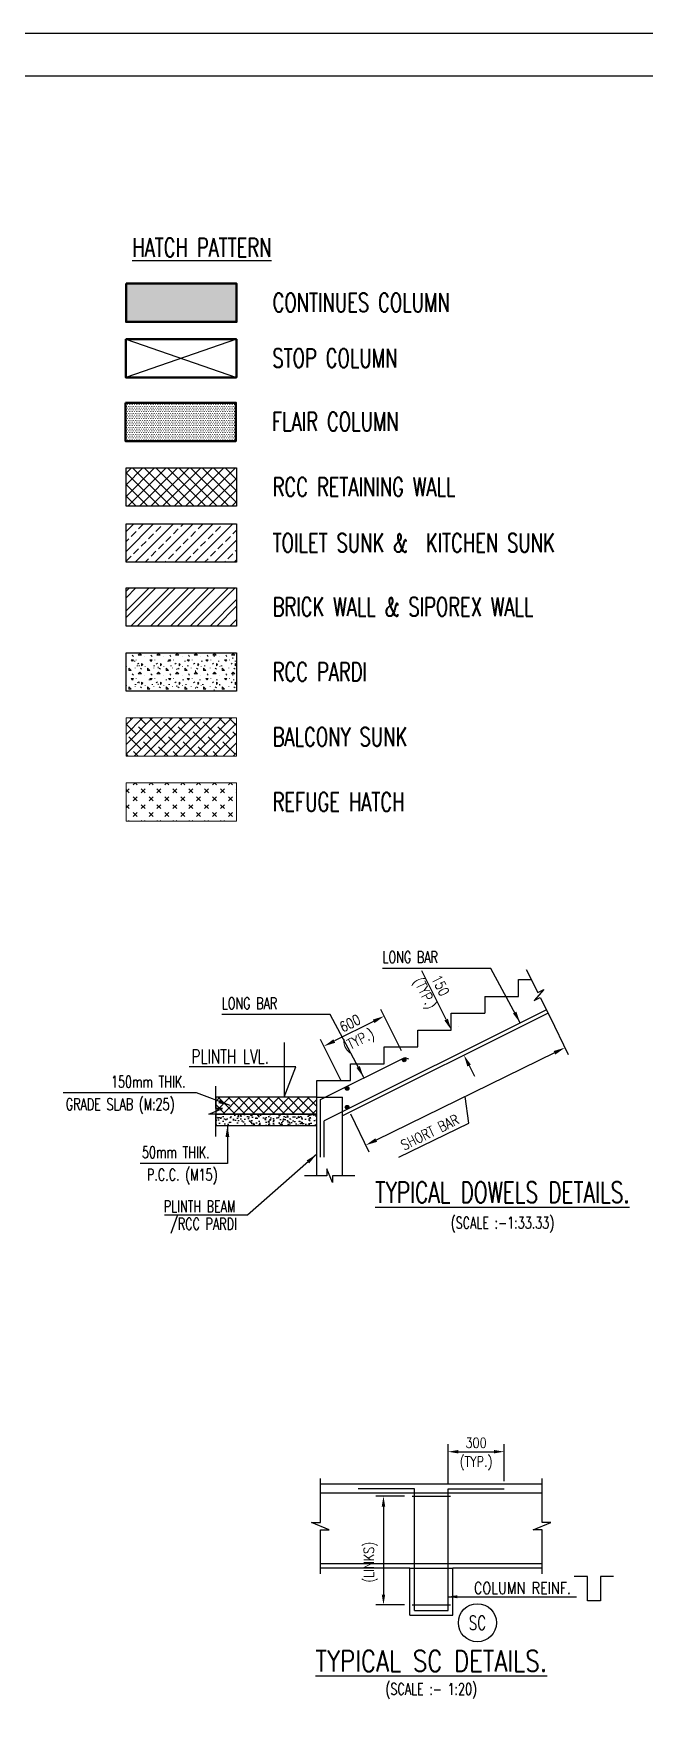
# Model space of a CAD drawing. Extents: x 324505 to 1272425, y -526289 to -156124.
# Drawn here: x 356442 to 372775, y -310644 to -265806 of the extents above; entities that cross this region are included whole.
import ezdxf
from ezdxf.enums import TextEntityAlignment as Align
from ezdxf.lldxf.tags import DXFTag

# ---------------------------------------------------------------- set-up
doc = ezdxf.new("R2010")
doc.units = 0
doc.header["$LTSCALE"] = 500
doc.header["$MEASUREMENT"] = 0
doc.header["$PDMODE"] = 35
doc.header["$PDSIZE"] = -15
doc.layers.get('DEFPOINTS').update_dxf_attribs({"color": 4})
for name, color, linetype in [('S- REFUGE SUNK', 8, 'Continuous'), ('S-BEAM OUTER', 4, 'Continuous'), ('S-BRECK LINE', 8, 'Continuous'), ('S-BRICK WALL', 5, 'Continuous'), ('S-BRICK WALL HATCH', 5, 'Continuous'), ('S-COLUMN', 1, 'Continuous'), ('S-COLUMN CIRCLE', 9, 'Continuous'), ('S-COLUMN NO', 2, 'Continuous'), ('S-CONCRET LINE', 4, 'Continuous'), ('S-DIM-1', 5, 'Continuous'), ('S-FLAIR COLUMN', 2, 'Continuous'), ('S-HATCH', 253, 'Continuous'), ('S-LEVEL SECTION', 3, 'Continuous'), ('S-PCC', 9, 'Continuous'), ('S-RCC PARDI', 4, 'Continuous'), ('S-RCC PARDI HATCH', 8, 'Continuous'), ('S-REINFORCEMENT', 6, 'Continuous'), ('S-RETAINING WALL', 6, 'Continuous'), ('S-RETAINING WALL HATCH', 8, 'Continuous'), ('S-STIRUPS)', 3, 'Continuous'), ('S-SUNK', 9, 'Continuous'), ('S-TEXT', 2, 'Continuous'), ('S-TEXT-1', 4, 'Continuous'), ('S-TITIL', 6, 'Continuous'), ('s_TITILE', 9, 'Continuous')]:
    doc.layers.add(name, color=color, linetype=linetype)
doc.layers.add('TEXT-1', color=4, linetype='Continuous', lineweight=18)
doc.styles.add('ROMANS', font='simplex.shx', dxfattribs={"width": 0.8, "height": 275, "bigfont": 'bigfont.shx'})
tags = doc.linetypes.add('HIDDEN', pattern=[0.375, 0.25, -0.125]).pattern_tags.tags
tags[6:7] = [DXFTag(74, 4), DXFTag(75, 0), DXFTag(340, '0'), DXFTag(46, 1.0), DXFTag(50, 0.0), DXFTag(44, 0.0), DXFTag(45, 0.0)]
tags[4:5] = [DXFTag(74, 4), DXFTag(75, 0), DXFTag(340, '0'), DXFTag(46, 1.0), DXFTag(50, 0.0), DXFTag(44, 0.0), DXFTag(45, 0.0)]
doc.dimstyles.new('dim100', dxfattribs={"dimtxt": 250, "dimasz": 250, "dimexe": 200, "dimexo": 200, "dimgap": 100, "dimtad": 1, "dimdec": 0, "dimzin": 0, "dimdsep": 46, "dimtxsty": 'ROMANS', "dimcen": 0, "dimclrd": 5, "dimclre": 5, "dimclrt": 4, "dimadec": 0, "dimazin": 0, "dimtfac": 1, "dimtdec": 0, "dimtix": 1, "dimtofl": 0, "dimtmove": 2, "dimatfit": 3, "dimfxl": 0, "dimtolj": 1, "dimtzin": 0, "dimlwd": -1, "dimlwe": -1, "dimarcsym": 0})
doc.dimstyles.new('dim20', dxfattribs={"dimtxt": 250, "dimasz": 250, "dimexe": 200, "dimexo": 200, "dimgap": 100, "dimtad": 1, "dimdec": 0, "dimlfac": 0.2, "dimzin": 0, "dimdsep": 46, "dimtxsty": 'ROMANS', "dimcen": 0, "dimclrd": 5, "dimclre": 5, "dimclrt": 4, "dimadec": 0, "dimazin": 0, "dimtfac": 1, "dimtdec": 0, "dimtix": 1, "dimtofl": 0, "dimtmove": 2, "dimatfit": 3, "dimfxl": 0, "dimtolj": 1, "dimtzin": 0, "dimlwd": -1, "dimlwe": -1, "dimarcsym": 0})
doc.dimstyles.new('dim25', dxfattribs={"dimtxt": 250, "dimasz": 250, "dimexe": 200, "dimexo": 200, "dimgap": 100, "dimtad": 1, "dimdec": 0, "dimlfac": 0.25, "dimzin": 0, "dimdsep": 46, "dimtxsty": 'ROMANS', "dimcen": 0, "dimclrd": 5, "dimclre": 5, "dimclrt": 4, "dimadec": 0, "dimazin": 0, "dimtfac": 1, "dimtdec": 0, "dimtix": 1, "dimtofl": 0, "dimtmove": 2, "dimatfit": 3, "dimfxl": 0, "dimtolj": 1, "dimtzin": 0, "dimlwd": -1, "dimlwe": -1, "dimarcsym": 0})
doc.dimstyles.new('dim33.33', dxfattribs={"dimtxt": 250, "dimasz": 250, "dimexe": 200, "dimexo": 200, "dimgap": 100, "dimtad": 1, "dimdec": 0, "dimlfac": 0.333331, "dimzin": 0, "dimdsep": 46, "dimtxsty": 'ROMANS', "dimcen": 0, "dimclrd": 5, "dimclre": 5, "dimclrt": 4, "dimadec": 0, "dimazin": 0, "dimtfac": 1, "dimtdec": 0, "dimtix": 1, "dimtofl": 0, "dimtmove": 2, "dimatfit": 3, "dimfxl": 0, "dimtolj": 1, "dimtzin": 0, "dimlwd": -1, "dimlwe": -1, "dimarcsym": 0})

# ---------------------------------------------------------------- blocks, each defined once
blk = doc.blocks.new('zw$155A')
at = {"layer": 's_TITILE', "color": 7}
blk.add_lwpolyline([(0, 0), (88000, 0), (88000, 58000), (0, 58000)], close=True, dxfattribs=at)
at = {"layer": 's_TITILE', "color": 1}
blk.add_lwpolyline([(1300, 800), (78500, 800), (78500, 57200), (1300, 57200)], close=True, dxfattribs=at)
blk = doc.blocks.new('*D1135')
at = {"layer": 'DEFPOINTS', "color": 0}
for p in [(370153, -291906), (364824, -294515), (365321, -295531)]:
    blk.add_point(p, dxfattribs=at)
at = {"layer": 'S-DIM-1', "color": 5}
for p, q in [((370241, -292086), (370738, -293102)), ((370370, -293059), (365602, -295393)), ((368076, -294940), (367986, -294226)), ((364912, -294695), (365409, -295710)), ((366212, -295853), (368076, -294940))]:
    blk.add_line(p, q, dxfattribs=at)
for points in [[(370392, -293106), (370347, -293013), (370650, -292922)], [(365579, -295346), (365625, -295440), (365321, -295531)]]:
    blk.add_solid(points, dxfattribs=at)
at = {"layer": 'S-DIM-1', "color": 4, "insert": (367039, -295183), "char_height": 275, "attachment_point": 5, "rotation": 26.0822, "style": 'ROMANS'}
blk.add_mtext('\\A1;{SHORT BAR}', dxfattribs=at)
blk = doc.blocks.new('*D1136')
at = {"layer": 'DEFPOINTS', "color": 0}
for p in [(364205, -292884), (366367, -293184), (364757, -293989)]:
    blk.add_point(p, dxfattribs=at)
at = {"layer": 'S-DIM-1', "color": 5}
for p, q in [((365535, -292219), (364484, -292744)), ((366278, -293006), (365725, -291900)), ((364668, -293811), (364115, -292705))]:
    blk.add_line(p, q, dxfattribs=at)
for points in [[(365558, -292266), (365512, -292172), (365814, -292079)], [(364461, -292698), (364507, -292791), (364205, -292884)]]:
    blk.add_solid(points, dxfattribs=at)
at = {"layer": 'S-DIM-1', "color": 4, "char_height": 275, "attachment_point": 5, "rotation": 26.565, "style": 'ROMANS'}
for s, insert in [('\\A1;600', (364903, -292269)), ('(TYP.)', (365148, -292759))]:
    blk.add_mtext(s, dxfattribs=dict(at, insert=insert))
blk = doc.blocks.new('*D1137')
at = {"layer": 'DEFPOINTS', "color": 0}
for p in [(367612, -292450), (367947, -293121), (367947, -293121)]:
    blk.add_point(p, dxfattribs=at)
at = {"layer": 'S-DIM-1', "color": 5}
for p, q in [((367472, -292171), (366821, -290869)), ((367791, -292361), (367791, -292361)), ((368126, -293032), (368126, -293032)), ((368087, -293401), (368227, -293680))]:
    blk.add_line(p, q, dxfattribs=at)
for points in [[(367426, -292194), (367519, -292148), (367612, -292450)], [(368134, -293377), (368040, -293424), (367947, -293121)]]:
    blk.add_solid(points, dxfattribs=at)
at = {"layer": 'S-DIM-1', "color": 4, "insert": (367077, -291380), "char_height": 275, "attachment_point": 5, "rotation": 296.565, "style": 'ROMANS'}
blk.add_mtext('\\A1;{150\\P(TYP.)}', dxfattribs=at)
blk = doc.blocks.new('*D1167')
at = {"layer": 'DEFPOINTS', "color": 0}
for p in [(369024, -303726), (367524, -304788), (369024, -304716)]:
    blk.add_point(p, dxfattribs=at)
at = {"layer": 'S-DIM-1', "color": 5, "linetype": 'Continuous'}
for p, q in [((367524, -304588), (367524, -303526)), ((369024, -304516), (369024, -303526)), ((367799, -303726), (368749, -303726))]:
    blk.add_line(p, q, dxfattribs=at)
at = {"layer": 'S-DIM-1', "color": 5}
for points in [[(367799, -303680), (367799, -303772), (367524, -303726)], [(368749, -303772), (368749, -303680), (369024, -303726)]]:
    blk.add_solid(points, dxfattribs=at)
at = {"layer": 'S-DIM-1', "color": 4, "lineweight": 20, "char_height": 275, "attachment_point": 5, "style": 'ROMANS'}
for s, insert in [('\\A1;{300', (368274, -303488)), ('(TYP.)}', (368274, -304035))]:
    blk.add_mtext(s, dxfattribs=dict(at, insert=insert))
blk = doc.blocks.new('*D1168')
at = {"layer": 'DEFPOINTS', "color": 0}
for p in [(366562, -304916), (365797, -307819), (366562, -307819)]:
    blk.add_point(p, dxfattribs=at)
at = {"layer": 'S-REINFORCEMENT', "color": 5, "linetype": 'Continuous'}
for p, q in [((366362, -304916), (365597, -304916)), ((365797, -305191), (365797, -307544)), ((366362, -307819), (365597, -307819))]:
    blk.add_line(p, q, dxfattribs=at)
at = {"layer": 'S-REINFORCEMENT', "color": 5}
for points in [[(365843, -305191), (365751, -305191), (365797, -304916)], [(365751, -307544), (365843, -307544), (365797, -307819)]]:
    blk.add_solid(points, dxfattribs=at)
at = {"layer": 'S-REINFORCEMENT', "color": 4, "lineweight": 20, "insert": (365452, -306681), "char_height": 275, "attachment_point": 5, "rotation": 90, "style": 'ROMANS'}
blk.add_mtext('\\A1;{\\Fsimplex.shx|c1;(LINKS)}', dxfattribs=at)

msp = doc.modelspace()

# ---------------------------------------------------------------- hatches: boundary and pattern name
at = {"layer": 'S- REFUGE SUNK', "lineweight": 0, "ltscale": 0.3}
h = msp.add_hatch(dxfattribs=at)
h.set_pattern_fill('CROSS', color=256, scale=300)
h.set_pattern_definition([(45, (-48612.62, 196068.67), (-212.13203, 212.13203), [150, -150]), (135, (-48506.57, 196068.67), (-212.13203, -212.13203), [150, -150])])
edge = h.paths.add_edge_path()
edge.add_line((358926.931, -285844.716), (361870.269, -285844.716))
edge.add_line((361870.269, -285844.716), (361870.269, -286868.912))
edge.add_line((361870.269, -286868.912), (358914.621, -286868.912))
edge.add_line((358914.621, -286868.912), (358914.621, -285844.716))
at = {"layer": 'S-BRICK WALL HATCH', "lineweight": 0, "ltscale": 0.3}
h = msp.add_hatch(dxfattribs=at)
h.set_pattern_fill('ANSI32', color=256, scale=1000)
h.set_pattern_definition([(45, (-48506.57, 190090.3), (-265.16504, 265.16504), []), (45, (-48329.8, 190090.3), (-265.16504, 265.16504), [])])
edge = h.paths.add_edge_path()
edge.add_line((358926.931, -280626.216), (361870.269, -280626.216))
edge.add_line((361870.269, -280626.216), (361870.269, -281650.412))
edge.add_line((361870.269, -281650.412), (358914.621, -281650.412))
edge.add_line((358914.621, -281650.412), (358914.621, -280626.216))
at = {"layer": 'S-HATCH', "linetype": 'ByBlock'}
h = msp.add_hatch(dxfattribs=at)
h.set_pattern_fill('ANSI37', color=256, scale=1500, angle=180)
h.set_pattern_definition([(135, (14017799.1, 338546.14), (132.5825215, 132.5825215), []), (45, (14017799.1, 338546.14), (132.5825215, -132.5825215), [])])
h.paths.add_polyline_path([(361311.874, -294250.318), (361311.874, -294700.318), (364011.856, -294700.318), (364011.856, -294250.318)])
at = {"layer": 'S-PCC', "linetype": 'ByBlock'}
h = msp.add_hatch(dxfattribs=at)
h.set_pattern_fill('AR-CONC,_O', color=256, scale=37.5, angle=180)
h.set_pattern_definition([(130, (9962650, -63413.13), (-268.9725685, -23.5320506), [28.125, -309.375]), (185, (9962650, -63413.13), (52.03175, 282.07205), [22.5, -247.5]), (79.5485555, (9962627.59, -63415.1), (-216.9408175, 258.5399966), [23.902572, -262.928292]), (133.8158, (9962650, -63338.13), (-400.215499, -62.06973), [42.1875, -464.0625]), (83.3643645, (9962616.65, -63343.3), (-350.49823, 365.294475), [35.853878, -394.39266]), (188.815836, (9962650, -63338.13), (-350.49823, 365.294475), [33.75, -371.25]), (159, (9962612.5, -63356.88), (-223.8401445, -150.982084), [28.125, -309.375]), (214, (9962612.5, -63356.88), (-91.2432495, 271.931267), [22.5, -247.5]), (108.5485553, (9962593.85, -63369.46), (-315.083391, 120.949182), [23.902571, -262.928292]), (142.5, (9962650, -63413.13), (-4.5599457, 124.8351952), [0, -244.5, 0, -251.25, 0, -248.4375]), (172.5, (9962650, -63413.13), (-98.6510765, 147.904392), [0, -143.25, 0, -238.875, 0, -94.6875]), (212.5, (9962733.63, -63413.13), (-200.1834136, -8.4580769), [0, -93.75, 0, -292.5, 0, -388.125]), (222.5, (9962771.13, -63413.13), (-218.6948135, 37.5393684), [0, -121.875, 0, -194.25, 0, -275.625])])
h.paths.add_polyline_path([(361311.874, -294700.318), (361311.874, -295000.318), (364011.856, -295000.318), (364011.856, -294700.318)])
at = {"layer": 'S-RCC PARDI HATCH', "lineweight": 0, "ltscale": 0.3}
h = msp.add_hatch(dxfattribs=at)
h.set_pattern_fill('DOTS', color=256, scale=750)
h.set_pattern_definition([(0, (-48506.57, 196068.674), (23.4375, 46.875), [0, -46.875])])
h.paths.add_polyline_path([(358897.494, -275677.018), (358897.494, -276701.213), (361853.142, -276701.213), (361853.142, -275677.018)])
h = msp.add_hatch(dxfattribs=at)
h.set_pattern_fill('CONCRE', color=253, scale=500)
h.set_pattern_definition([(0, (-48512.3, 194664.7), (500, 500), [62.5, -437.5]), (90, (-48512.3, 194664.7), (-500, 500), [62.5, -437.5]), (135, (-48449.78, 194664.68), (-500, 3e-14), [88.38835, -618.71845]), (0, (-48449.8, 194945.93), (500, 500), [62.5, -437.5]), (45, (-48418.53, 194914.68), (3e-14, 500), [44.19415, -662.9126]), (135, (-48418.53, 194914.68), (-500, 3e-14), [44.19415, -662.9126]), (0, (-48262.3, 195070.93), (500, 500), [88.38835, -411.61165]), (45, (-48262.28, 195070.93), (3e-14, 500), [62.5, -644.6068]), (135, (-48173.9, 195070.93), (-500, 3e-14), [62.5, -644.6068]), (90, (-48168.53, 194789.7), (-500, 500), [62.5, -437.5]), (45, (-48168.53, 194789.68), (3e-14, 500), [44.19415, -662.9126]), (135, (-48137.28, 194820.93), (-500, 3e-14), [44.19415, -662.9126]), (0, (-48449.8, 194789.7), (500, 500), [31.25, -418.75]), (0, (-48074.8, 194914.7), (500, 500), [31.25, -418.75]), (90, (-48231.03, 194977.2), (-500, 500), [31.25, -418.75]), (135, (-48168.53, 194695.93), (-500, 3e-14), [44.19415, -662.9126]), (135, (-48387.28, 195039.68), (-500, 3e-14), [44.19415, -662.9126]), (45, (-48277.9, 194828.74), (3e-14, 500), [44.19415, -662.9126]), (90, (-48340.4, 194727.2), (-500, 500), [7.8125, -492.1875]), (90, (-48316.97, 194938.1), (-500, 500), [7.8125, -492.1875]), (90, (-48082.6, 195024.05), (-500, 500), [7.8125, -492.1875]), (90, (-48074.8, 194758.43), (-500, 500), [7.8125, -492.1875])])
edge = h.paths.add_edge_path()
edge.add_line((358926.931, -282365.716), (361870.269, -282365.716))
edge.add_line((361870.269, -282365.716), (361870.269, -283389.912))
edge.add_line((361870.269, -283389.912), (358914.621, -283389.912))
edge.add_line((358914.621, -283389.912), (358914.621, -282365.716))
h = msp.add_hatch(dxfattribs=at)
h.set_pattern_fill('ANSI38', color=256, scale=1500)
h.set_pattern_definition([(45, (-48506.57, 196068.67), (-132.58252, 132.58252), []), (135, (-48506.57, 196068.67), (-397.747564, 132.58252), [468.75, -281.25])])
edge = h.paths.add_edge_path()
edge.add_line((358926.931, -284105.216), (361870.269, -284105.216))
edge.add_line((361870.269, -284105.216), (361870.269, -285129.412))
edge.add_line((361870.269, -285129.412), (358914.621, -285129.412))
edge.add_line((358914.621, -285129.412), (358914.621, -284105.216))
at = {"layer": 'S-RETAINING WALL HATCH', "lineweight": 0, "ltscale": 0.3}
h = msp.add_hatch(color=256, dxfattribs=at)
h.dxf.hatch_style = 1
edge = h.paths.add_edge_path()
edge.add_line((358916.431, -272492.989), (361870.269, -272492.989))
edge.add_line((361870.269, -272492.989), (361870.269, -273517.185))
edge.add_line((361870.269, -273517.185), (358914.621, -273517.185))
edge.add_line((358914.621, -273517.185), (358914.621, -272492.989))
h = msp.add_hatch(dxfattribs=at)
h.set_pattern_fill('ANSI37', color=256, scale=1750)
h.set_pattern_definition([(45, (-48506.57, 196068.67), (-154.67961, 154.67961), []), (135, (-48506.57, 196068.67), (-154.67961, -154.67961), [])])
edge = h.paths.add_edge_path()
edge.add_line((358907.431, -277422.624), (361870.269, -277422.624))
edge.add_line((361870.269, -277422.624), (361870.269, -278446.82))
edge.add_line((361870.269, -278446.82), (358914.621, -278446.82))
edge.add_line((358914.621, -278446.82), (358914.621, -277422.624))
at = {"layer": 'S-SUNK', "lineweight": 0, "ltscale": 0.3}
h = msp.add_hatch(dxfattribs=at)
h.set_pattern_fill('ANSI33', color=256, scale=1500)
h.set_pattern_definition([(45, (-48506.57, 190090.3), (-265.16504, 265.16504), []), (45, (-48241.4, 190090.3), (-265.16504, 265.16504), [187.5, -93.75])])
edge = h.paths.add_edge_path()
edge.add_line((358926.931, -278917.216), (361870.269, -278917.216))
edge.add_line((361870.269, -278917.216), (361870.269, -279941.412))
edge.add_line((361870.269, -279941.412), (358914.621, -279941.412))
edge.add_line((358914.621, -279941.412), (358914.621, -278917.216))

# ---------------------------------------------------------------- linework, layer by layer
at = {"layer": 'S- REFUGE SUNK', "lineweight": 0, "ltscale": 0.3, "elevation": 0}
msp.add_lwpolyline([(358914.621, -285844.716), (361870.269, -285844.716), (361870.269, -286868.912), (358914.621, -286868.912)], close=True, dxfattribs=at)
at = {"layer": 'S-BEAM OUTER'}
for p, q in [((370036.216, -304593.759, 207.176), (364112.344, -304593.759, 207.176)), ((366499.28, -306843.759, 207.176), (364112.344, -306843.759, 207.176)), ((370036.216, -306843.759, 207.176), (367649.28, -306843.759, 207.176))]:
    msp.add_line(p, q, dxfattribs=at)
at = {"layer": 'S-BEAM OUTER', "color": 8, "linetype": 'HIDDEN', "ltscale": 1000}
msp.add_line((366499.28, -306843.759, 207.176), (367649.28, -306843.759, 207.176), dxfattribs=at)
at = {"layer": 'S-BRECK LINE'}
for points, elevation in [([(369614.304, -290828.825), (369923.533, -291447.282), (370087.361, -291365.368), (369826.975, -291663.737), (369990.803, -291581.823), (370300.031, -292200.28)], -1.253), ([(364112.344, -306993.759), (364112.344, -305816.232), (364349.726, -305816.232), (363874.961, -305621.287), (364112.344, -305621.287), (364112.344, -304443.759)], 207.176), ([(370036.216, -306993.759), (370036.216, -305816.232), (369798.834, -305816.232), (370273.598, -305621.287), (370036.216, -305621.287), (370036.216, -304443.759)], 207.176)]:
    msp.add_lwpolyline(points, dxfattribs=dict(at, elevation=elevation))
for points in [[(361311.874, -295300.318), (361311.874, -294700.528), (361128.709, -294700.528), (361495.04, -294550.108), (361311.874, -294550.108), (361311.874, -293950.318)], [(365031.856, -296347.465), (364432.067, -296347.465), (364432.067, -296530.63), (364281.646, -296164.299), (364281.646, -296347.465), (363681.856, -296347.465)]]:
    msp.add_lwpolyline(points, dxfattribs=at)
at = {"layer": 'S-BRICK WALL', "elevation": 0}
msp.add_lwpolyline([(358914.621, -280626.216), (361870.269, -280626.216), (361870.269, -281650.412), (358914.621, -281650.412)], close=True, dxfattribs=at)
at = {"layer": 'S-COLUMN', "ltscale": 2500}
for p, q in [((366499.28, -308093.759, 207.176), (366499.28, -306843.759, 207.176)), ((367649.28, -308093.759, 207.176), (367649.28, -306843.759, 207.176)), ((366499.28, -308093.759, 207.176), (367649.28, -308093.759, 207.176))]:
    msp.add_line(p, q, dxfattribs=at)
at = {"layer": 'S-COLUMN', "lineweight": 50, "elevation": 0}
for points in [[(358914.621, -272492.989), (361870.269, -272492.989), (361870.269, -273517.185), (358914.621, -273517.185)], [(358908.912, -273978.296), (361864.56, -273978.296), (361864.56, -275002.491), (358908.912, -275002.491)]]:
    msp.add_lwpolyline(points, close=True, dxfattribs=at)
at = {"layer": 'S-COLUMN CIRCLE'}
msp.add_circle((368308.686, -308298.672, 207.176), 509.407, dxfattribs=at)
at = {"layer": 'S-CONCRET LINE', "color": 8}
for p, q in [((358908.912, -273978.296, 0), (361864.56, -275002.491, 0)), ((361864.56, -273978.296, 0), (358908.912, -275002.491, 0))]:
    msp.add_line(p, q, dxfattribs=at)
at = {"layer": 'S-CONCRET LINE'}
for p, q in [((369411.857, -291550.323), (369411.857, -291100.323)), ((369411.857, -291100.323), (369750.053, -291100.323)), ((368511.857, -291550.323), (368511.857, -292000.318)), ((368511.857, -291550.323), (369411.857, -291550.323)), ((370197.824, -291995.865), (364701.857, -294743.848)), ((367611.857, -292000.318), (368511.857, -292000.318)), ((366711.857, -292450.318), (367611.857, -292450.318)), ((365811.857, -292900.318), (366711.857, -292900.318)), ((364911.857, -293350.318), (365811.857, -293350.318)), ((364011.857, -293800.318), (364911.857, -293800.318))]:
    msp.add_line(p, q, dxfattribs=at)
at = {"layer": 'S-CONCRET LINE', "ltscale": 750}
for p, q in [((367611.857, -292450.318), (367611.857, -292000.318)), ((366711.857, -292900.318), (366711.857, -292450.318)), ((365811.857, -293350.318), (365811.857, -292900.318)), ((364911.857, -293800.318), (364911.857, -293350.318)), ((364011.856, -296347.465), (364011.857, -293800.318)), ((364701.857, -296347.465), (364701.857, -294743.848))]:
    msp.add_line(p, q, dxfattribs=at)
at = {"layer": 'S-CONCRET LINE', "color": 8, "linetype": 'HIDDEN', "ltscale": 1000}
for p in [(364011.856, -294250.318), (364701.857, -294743.848)]:
    msp.add_line(p, (364701.856, -294250.318), dxfattribs=at)
at = {"layer": 'S-FLAIR COLUMN', "color": 2, "lineweight": 50, "elevation": 0}
msp.add_lwpolyline([(358897.494, -275677.018), (361853.142, -275677.018), (361853.142, -276701.213), (358897.494, -276701.213)], close=True, dxfattribs=at)
at = {"layer": 'S-LEVEL SECTION', "elevation": -1.253}
msp.add_lwpolyline([(363139.754, -292787.319), (363139.754, -294250.318), (363452.254, -293437.818), (360602.748, -293437.818)], dxfattribs=at)
at = {"layer": 'S-PCC'}
for points in [[(364011.856, -294700.318), (364011.856, -294250.318), (361311.874, -294250.318), (361311.874, -294700.318)], [(364011.856, -295000.318), (364011.856, -294700.318), (361311.874, -294700.318), (361311.874, -295000.318)]]:
    msp.add_lwpolyline(points, close=True, dxfattribs=at)
at = {"layer": 'S-RCC PARDI', "elevation": 0}
msp.add_lwpolyline([(358914.621, -282365.716), (361870.269, -282365.716), (361870.269, -283389.912), (358914.621, -283389.912)], close=True, dxfattribs=at)
at = {"layer": 'S-RCC PARDI HATCH', "lineweight": 0, "ltscale": 0.3, "elevation": 0}
msp.add_lwpolyline([(358914.621, -284105.216), (361870.269, -284105.216), (361870.269, -285129.412), (358914.621, -285129.412)], close=True, dxfattribs=at)
at = {"layer": 'S-REINFORCEMENT', "color": 5}
for p, q in [((370153.099, -291906.415), (364211.857, -294877.036)), ((364111.857, -294312.121), (366367.124, -293184.488)), ((366367.106, -293184.482), (366467.729, -293218.023)), ((364111.856, -295850.318), (364111.857, -294312.121)), ((364211.856, -295850.318), (364211.857, -294877.036))]:
    msp.add_line(p, q, dxfattribs=at)
at = {"layer": 'S-REINFORCEMENT', "ltscale": 2500}
for p, q in [((364112.344, -304828.759, 207.176), (370036.216, -304828.759, 207.176)), ((364112.344, -306718.759, 207.176), (370036.216, -306718.759, 207.176)), ((366624.28, -307968.759, 207.176), (367524.28, -307968.759, 207.176))]:
    msp.add_line(p, q, dxfattribs=at)
at = {"layer": 'S-REINFORCEMENT', "color": 5, "const_width": 50, "elevation": -1.253}
msp.add_lwpolyline([(366374.072, -293249.4, -1), (366324.072, -293249.4, -1)], format="xyb", close=True, dxfattribs=at)
at = {"layer": 'S-REINFORCEMENT', "color": 5, "const_width": 50}
for points in [[(364849.225, -294011.839, -1), (364799.225, -294011.839, -1)], [(364849.225, -294514.946, -1), (364799.225, -294514.946, -1)]]:
    msp.add_lwpolyline(points, format="xyb", close=True, dxfattribs=at)
at = {"layer": 'S-REINFORCEMENT', "ltscale": 2500, "elevation": 207.176}
for points in [[(366624.28, -307968.759), (366624.28, -304716.259), (365124.28, -304716.259)], [(367524.28, -307968.759), (367524.28, -304716.259), (369024.28, -304716.259)]]:
    msp.add_lwpolyline(points, dxfattribs=at)
at = {"layer": 'S-REINFORCEMENT', "ltscale": 0.9}
for points in [[(371481.448, -307714.839), (371248.649, -307714.839), (371248.649, -307061.293), (370892.59, -307061.293)], [(371951.143, -307061.293), (371597.847, -307061.293), (371597.847, -307714.839), (371365.048, -307714.839)]]:
    msp.add_lwpolyline(points, dxfattribs=at)
at = {"layer": 'S-REINFORCEMENT', "color": 5}
for centre in [(366349.072, -293249.4), (364824.225, -294011.839), (364824.225, -294514.946)]:
    msp.add_circle(centre, 50, dxfattribs=at)
at = {"layer": 'S-RETAINING WALL', "elevation": 0}
msp.add_lwpolyline([(358914.621, -277422.624), (361870.269, -277422.624), (361870.269, -278446.82), (358914.621, -278446.82)], close=True, dxfattribs=at)
at = {"layer": 'S-STIRUPS)', "color": 2, "ltscale": 2500}
for p, q in [((366561.78, -304916.259, 207.176), (367586.78, -304916.259, 207.176)), ((366561.78, -307818.759, 207.176), (367586.78, -307818.759, 207.176))]:
    msp.add_line(p, q, dxfattribs=at)
at = {"layer": 'S-SUNK', "elevation": 0}
msp.add_lwpolyline([(358914.621, -278917.216), (361870.269, -278917.216), (361870.269, -279941.412), (358914.621, -279941.412)], close=True, dxfattribs=at)

# ---------------------------------------------------------------- block references
at = {"xscale": 1.428571428571429, "yscale": 1.428571428571429, "zscale": 1.428571428571429}
msp.add_blockref('zw$155A', (324505.224, -348663.35), dxfattribs=at)

# ---------------------------------------------------------------- texts
at = {"layer": 'S-COLUMN NO', "style": 'ROMANS', "width": 0.7}
msp.add_text('SC', height=375, dxfattribs=at).set_placement((368308.686, -308298.672, 207.176), align=Align.MIDDLE)
at = {"layer": 'S-LEVEL SECTION', "style": 'ROMANS', "width": 0.7}
msp.add_text('PLINTH LVL.', height=375, dxfattribs=at).set_placement((360664.754, -293156.568, -1.253), align=Align.MIDDLE_LEFT)
at = {"layer": 'S-TEXT', "style": 'ROMANS', "width": 0.7}
for s, p in [('CONTINUES COLUMN', (362833.431, -273249.2, 0)), ('STOP COLUMN', (362827.722, -274734.506, 0)), ('FLAIR COLUMN', (362816.304, -276433.228, 0)), ('RCC RETAINING WALL', (362833.431, -278178.835, 0)), ('TOILET SUNK &  KITCHEN SUNK', (362833.431, -279673.427, 0)), ('BRICK WALL & SIPOREX WALL', (362833.431, -281382.427, 0)), ('RCC PARDI', (362833.431, -283121.927, 0)), ('BALCONY SUNK', (362833.431, -284861.427, 0)), ('REFUGE HATCH', (362833.431, -286600.927, 0))]:
    msp.add_text(s, height=500, dxfattribs=at).set_placement(p)
for s, p in [('(SCALE :-1:33.33)', (368978.715, -297604.658, -33.42)), ('(SCALE :- 1:20)', (367074.28, -310070.492, 207.176))]:
    msp.add_text(s, height=312.5, dxfattribs=at).set_placement(p, align=Align.MIDDLE_CENTER)
at = {"layer": 'S-TEXT-1', "style": 'ROMANS', "width": 0.7}
for s, p in [('LONG BAR', (365772.25, -290501.942, -52755.217)), ('LONG BAR', (361476.592, -291737.692, -52777.568)), ('150mm THIK.', (358511.661, -293833.668, -52798.665)), ('GRADE SLAB (M:25)', (357303.328, -294433.668, -52798.665)), ('50mm THIK.', (359339.803, -295719.521, -52776.314)), ('P.C.C. (M15)', (359475.22, -296319.521, -52776.314)), ('PLINTH BEAM', (359925.08, -297166.338, -52777.568)), ('/RCC PARDI', (360093.985, -297633.014, -52777.568))]:
    msp.add_text(s, height=312.5, dxfattribs=at).set_placement(p, align=Align.MIDDLE_LEFT)
at = {"layer": 'S-TITIL', "style": 'ROMANS'}
for s, height, width, p in [('%%UHATCH PATTERN', 500, 0.7, (360942.559, -271523.271)), ('%%UTYPICAL DOWELS DETAILS.', 562.5, 0.7, (368978.715, -296792.158, -33.42)), ('%%UTYPICAL SC DETAILS.', 562.5, 0.8, (367074.28, -309324.726, 207.176))]:
    msp.add_text(s, height=height, dxfattribs=dict(at, width=width)).set_placement(p, align=Align.MIDDLE_CENTER)
at = {"layer": 'TEXT-1', "style": 'ROMANS', "width": 0.8}
msp.add_text('COLUMN REINF.', height=312.5, dxfattribs=at).set_placement((368217.242, -307372.069, 207.176), align=Align.MIDDLE_LEFT)

# ---------------------------------------------------------------- dimensions: what is measured, and where the dimension line sits
at = {"layer": 'S-DIM-1'}
for base, p1, p2, angle, text, override, picture, middle in [((367947.266, -293121.137), (367611.856, -292450.316), (367947.266, -293121.137), 296.5650498, '{150\\X(TYP.)}', {"dimtxt": 312.5, "dimasz": 312.5, "dimtxsty": 'ROMANS', "dimtmove": 0}, '*D1137', (367076.797, -291380.198)), ((365321.385, -295530.577), (370153.099, -291906.415), (364824.225, -294514.946), 206.082158, '{SHORT BAR}', {"dimtxt": 312.5, "dimasz": 312.5, "dimtxsty": 'ROMANS', "dimtmove": 1}, '*D1135', (367985.822, -294984.226))]:
    dim = msp.add_linear_dim(base=base, p1=p1, p2=p2, angle=angle, text=text, dimstyle='dim33.33', override=override, dxfattribs=at)
    dim.commit()
    dim.dimension.update_dxf_attribs({"geometry": picture, "text_midpoint": middle, "dimtype": 161})
dim = msp.add_aligned_dim(p1=(366367.106, -293184.482, -1.253), p2=(364757.137, -293989.466, -1.253), distance=-1235.724, text='<>\\X(TYP.)', dimstyle='dim33.33', override={"dimtxt": 312.5, "dimasz": 312.5}, dxfattribs=at)
dim.commit()
dim.dimension.update_dxf_attribs({"geometry": '*D1136', "text_midpoint": (365009.489, -292481.709, -1.253)})
at = {"layer": 'S-DIM-1', "linetype": 'Continuous', "lineweight": 20}
dim = msp.add_linear_dim(base=(369024.28, -303725.759, 207.176), p1=(367524.28, -304787.908, 207.176), p2=(369024.28, -304716.259, 207.176), angle=180, text='{300\\X(TYP.)}', dimstyle='dim20', override={"dimasz": 275, "dimtxsty": 'ROMANS'}, dxfattribs=at)
dim.commit()
dim.dimension.update_dxf_attribs({"geometry": '*D1167', "text_midpoint": (368274.28, -303725.759, 207.176)})
at = {"layer": 'S-REINFORCEMENT', "color": 6, "linetype": 'Continuous', "lineweight": 20}
dim = msp.add_linear_dim(base=(365797.027, -307818.759, 207.176), p1=(366561.78, -304916.259, 207.176), p2=(366561.78, -307818.759, 207.176), angle=90, text='{\\Fsimplex.shx|c1;(LINKS)}', dimstyle='dim20', override={"dimasz": 275, "dimtxsty": 'ROMANS'}, dxfattribs=at)
dim.commit()
dim.dimension.update_dxf_attribs({"geometry": '*D1168', "text_midpoint": (365452.338, -306681.259, 207.176), "dimtype": 160})

# ---------------------------------------------------------------- leaders
at = {"layer": 'S-DIM-1'}
for points, override in [([(369451.177, -292257.381, 21.097), (368672.25, -290801.942, 21.097), (365768.399, -290801.942, 21.097)], {"dimasz": 312.5, "dimgap": 100, "dimtad": 0}), ([(365268.106, -293715.625, -1.253), (364376.592, -292037.692, -1.253), (361472.741, -292037.692, -1.253)], {"dimasz": 312.5, "dimgap": 100, "dimtad": 0}), ([(361695.646, -294467.736, -22.351), (360797.078, -294133.668, -22.351), (357237.391, -294133.668, -22.351)], {"dimasz": 312.5, "dimtad": 0}), ([(361625.22, -295000.318), (361625.22, -296019.521), (359292.304, -296019.521)], {"dimasz": 312.5, "dimtad": 0}), ([(364011.856, -295769.936, -1.253), (362162.066, -297403.92, -1.253), (359942.228, -297403.92, -1.253)], {"dimasz": 312.5, "dimtad": 0})]:
    msp.add_leader(points, dimstyle='dim100', override=override, dxfattribs=at)
msp.add_leader([(367524.28, -307603.319, 207.176), (370957.961, -307603.319, 207.176)], dimstyle='dim25', dxfattribs=at)

doc.saveas('drawing.dxf')
